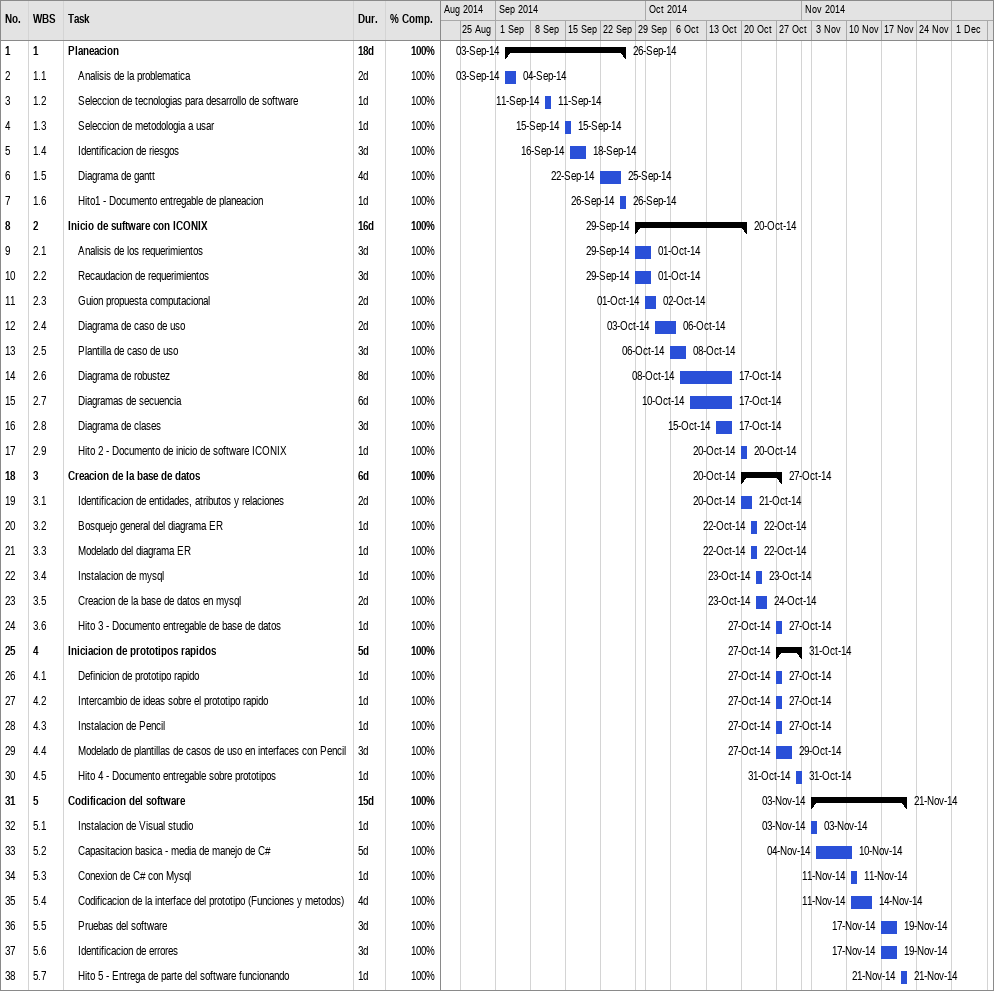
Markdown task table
| ID | WBS | Task | Duration | Start | Finish | % complete |
|---|---|---|---|---|---|---|
| 1 | 1 | **Planeacion** | 18d | 2014-09-03 | 2014-09-26 | 100 |
| 2 | 1.1 | Analisis de la problematica | 2d | 2014-09-03 | 2014-09-04 | 100 |
| 3 | 1.2 | Seleccion de tecnologias para desarrollo de software | 1d | 2014-09-11 | 2014-09-11 | 100 |
| 4 | 1.3 | Seleccion de metodologia a usar | 1d | 2014-09-15 | 2014-09-15 | 100 |
| 5 | 1.4 | Identificacion de riesgos | 3d | 2014-09-16 | 2014-09-18 | 100 |
| 6 | 1.5 | Diagrama de gantt | 4d | 2014-09-22 | 2014-09-25 | 100 |
| 7 | 1.6 | Hito1 - Documento entregable de planeacion | 1d | 2014-09-26 | 2014-09-26 | 100 |
| 8 | 2 | **Inicio de suftware con ICONIX** | 16d | 2014-09-29 | 2014-10-20 | 100 |
| 9 | 2.1 | Analisis de los requerimientos | 3d | 2014-09-29 | 2014-10-01 | 100 |
| 10 | 2.2 | Recaudacion de requerimientos | 3d | 2014-09-29 | 2014-10-01 | 100 |
| 11 | 2.3 | Guion propuesta computacional | 2d | 2014-10-01 | 2014-10-02 | 100 |
| 12 | 2.4 | Diagrama de caso de uso | 2d | 2014-10-03 | 2014-10-06 | 100 |
| 13 | 2.5 | Plantilla de caso de uso | 3d | 2014-10-06 | 2014-10-08 | 100 |
| 14 | 2.6 | Diagrama de robustez | 8d | 2014-10-08 | 2014-10-17 | 100 |
| 15 | 2.7 | Diagramas de secuencia | 6d | 2014-10-10 | 2014-10-17 | 100 |
| 16 | 2.8 | Diagrama de clases | 3d | 2014-10-15 | 2014-10-17 | 100 |
| 17 | 2.9 | Hito 2 - Documento de inicio de software ICONIX | 1d | 2014-10-20 | 2014-10-20 | 100 |
| 18 | 3 | **Creacion de la base de datos** | 6d | 2014-10-20 | 2014-10-27 | 100 |
| 19 | 3.1 | Identificacion de entidades, atributos y relaciones | 2d | 2014-10-20 | 2014-10-21 | 100 |
| 20 | 3.2 | Bosquejo general del diagrama ER | 1d | 2014-10-22 | 2014-10-22 | 100 |
| 21 | 3.3 | Modelado del diagrama ER | 1d | 2014-10-22 | 2014-10-22 | 100 |
| 22 | 3.4 | Instalacion de mysql | 1d | 2014-10-23 | 2014-10-23 | 100 |
| 23 | 3.5 | Creacion de la base de datos en mysql | 2d | 2014-10-23 | 2014-10-24 | 100 |
| 24 | 3.6 | Hito 3 - Documento entregable de base de datos | 1d | 2014-10-27 | 2014-10-27 | 100 |
| 25 | 4 | **Iniciacion de prototipos rapidos** | 5d | 2014-10-27 | 2014-10-31 | 100 |
| 26 | 4.1 | Definicion de prototipo rapido | 1d | 2014-10-27 | 2014-10-27 | 100 |
| 27 | 4.2 | Intercambio de ideas sobre el prototipo rapido | 1d | 2014-10-27 | 2014-10-27 | 100 |
| 28 | 4.3 | Instalacion de Pencil | 1d | 2014-10-27 | 2014-10-27 | 100 |
| 29 | 4.4 | Modelado de plantillas de casos de uso en interfaces con Pencil | 3d | 2014-10-27 | 2014-10-29 | 100 |
| 30 | 4.5 | Hito 4 - Documento entregable sobre prototipos | 1d | 2014-10-31 | 2014-10-31 | 100 |
| 31 | 5 | **Codificacion del software** | 15d | 2014-11-03 | 2014-11-21 | 100 |
| 32 | 5.1 | Instalacion de Visual studio | 1d | 2014-11-03 | 2014-11-03 | 100 |
| 33 | 5.2 | Capasitacion basica - media de manejo de C# | 5d | 2014-11-04 | 2014-11-10 | 100 |
| 34 | 5.3 | Conexion de C# con Mysql | 1d | 2014-11-11 | 2014-11-11 | 100 |
| 35 | 5.4 | Codificacion de la interface del prototipo (Funciones y metodos) | 4d | 2014-11-11 | 2014-11-14 | 100 |
| 36 | 5.5 | Pruebas del software | 3d | 2014-11-17 | 2014-11-19 | 100 |
| 37 | 5.6 | Identificacion de errores | 3d | 2014-11-17 | 2014-11-19 | 100 |
| 38 | 5.7 | Hito 5 - Entrega de parte del software funcionando | 1d | 2014-11-21 | 2014-11-21 | 100 |
